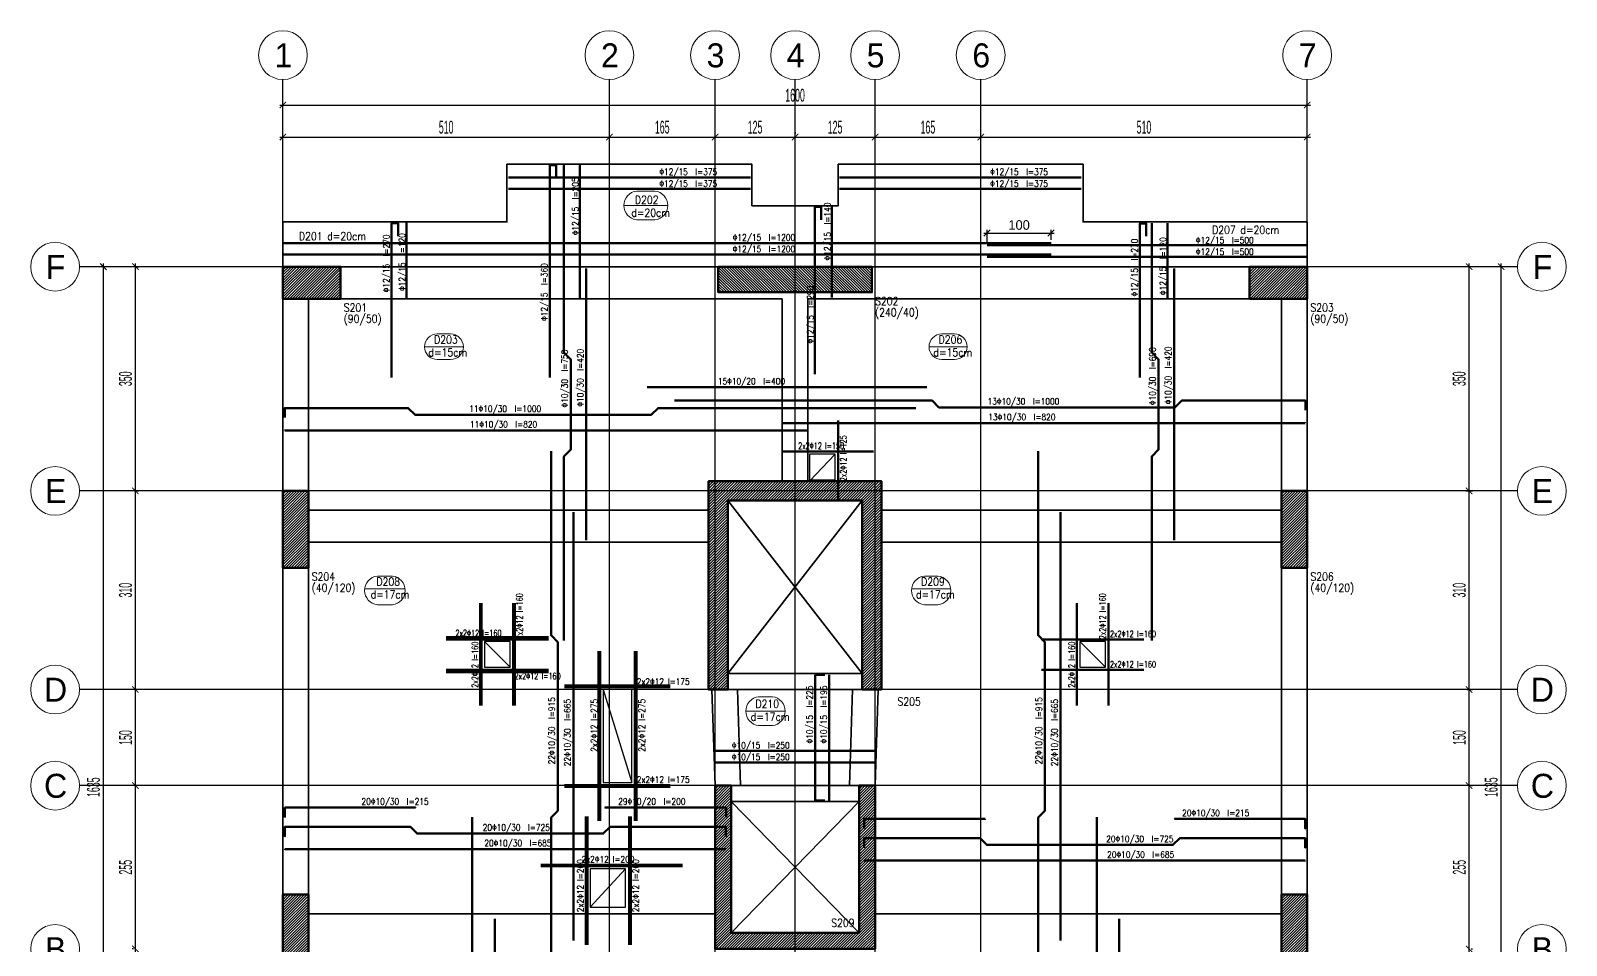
# Model space of a CAD drawing. Header units: millimetres. Extents: x 8158 to 10557, y 3787 to 6512.
# Drawn here: x 8158 to 10557, y 5085 to 6512 of the extents above; entities that cross this region are included whole.
import ezdxf
from ezdxf.enums import TextEntityAlignment as Align

# ---------------------------------------------------------------- set-up
doc = ezdxf.new("R2010")
doc.units = ezdxf.units.MM
for name, color, linetype, lineweight in [('A-GRID-IDEN', 11, 'Continuous', 5), ('COLUMN3', 2, 'Continuous', 30), ('DOSEME_BOSLUGU', 201, 'Continuous', 30), ('ICOLCU', 4, 'Continuous', 20), ('KIRIS', 3, 'Continuous', 35), ('KOLON', 2, 'Continuous', 50), ('KOLON TARAMA', 5, 'Continuous', 15), ('LGP-SLAB2', 1, 'Continuous', 20), ('LGP-SLAB3', 6, 'Continuous', 30), ('REBAR', 4, 'Continuous', 50), ('REBAR2', 1, 'Continuous', 20)]:
    doc.layers.add(name, color=color, linetype=linetype, lineweight=lineweight)
doc.layers.add('AKS', color=1, linetype='Continuous')
doc.styles.add('RomanSTA', font='')
doc.styles.add('stastyle', font='')
doc.styles.add('TECHNICLIGHT', font='techl___.ttf', dxfattribs={"width": 0.6, "height": 20})
doc.styles.get('RomanSTA').set_extended_font_data('STA Light')
doc.styles.get('stastyle').set_extended_font_data('RomanSTA')
doc.dimstyles.new('GDISOLCU', dxfattribs={"dimtxt": 20, "dimasz": 10, "dimexe": 5, "dimexo": 7.5, "dimgap": 5, "dimtad": 1, "dimdec": 1, "dimdsep": 46, "dimtxsty": 'TECHNICLIGHT', "dimblk": 'ARCHTICK', "dimcen": 0.09, "dimdle": 5, "dimclrd": 4, "dimclre": 4, "dimclrt": 6, "dimadec": 0, "dimazin": 0, "dimtfac": 1, "dimtdec": 1, "dimtix": 1, "dimtmove": 0, "dimatfit": 3, "dimldrblk": 'ARCHTICK', "dimfxl": 1, "dimtolj": 1, "dimtzin": 0, "dimarcsym": 0})
doc.dimstyles.new('ICOLCU', dxfattribs={"dimtxt": 15, "dimasz": 10, "dimexe": 5, "dimexo": 5, "dimgap": 5, "dimtad": 1, "dimdec": 1, "dimdsep": 46, "dimtxsty": 'RomanSTA', "dimblk": 'OBLIQUE', "dimcen": 5, "dimdle": 5, "dimclrd": 4, "dimclre": 4, "dimclrt": 6, "dimadec": 0, "dimazin": 0, "dimtfac": 1, "dimtdec": 1, "dimtix": 1, "dimtmove": 0, "dimatfit": 3, "dimldrblk": 'OBLIQUE', "dimfxl": 1, "dimtolj": 1, "dimtzin": 0, "dimarcsym": 0})

# ---------------------------------------------------------------- blocks, each defined once
blk = doc.blocks.new('_ArchTick')
at = {"color": 0, "linetype": 'ByBlock', "const_width": 0.15}
blk.add_lwpolyline([(-0.5, -0.5), (0.5, 0.5)], dxfattribs=at)
blk = doc.blocks.new('*D6')
at = {"layer": 'Defpoints', "color": 0, "transparency": 16777216}
for p in [(-79379.8, 436642.4), (-79375.3, 436642.4), (-79375.3, 436387.4)]:
    blk.add_point(p, dxfattribs=at)
at = {"layer": 'ICOLCU', "color": 4, "lineweight": -2, "transparency": 16777216}
for p, q in [((-79379.8, 436382.4), (-79379.8, 436647.4)), ((-79382.8, 436642.4), (-79384.8, 436642.4)), ((-79382.8, 436387.4), (-79384.8, 436387.4))]:
    blk.add_line(p, q, dxfattribs=at)
at = {"layer": 'ICOLCU', "color": 4, "lineweight": -2, "transparency": 16777216, "xscale": 10, "yscale": 10, "zscale": 10}
for p, rotation in [((-79379.8, 436642.4), 90), ((-79379.8, 436387.4), 270)]:
    blk.add_blockref('_ArchTick', p, dxfattribs=dict(at, rotation=rotation))
at = {"layer": 'ICOLCU', "color": 6, "transparency": 16777216, "insert": (-79395, 436514.9), "char_height": 20, "attachment_point": 5, "rotation": 90, "style": 'TECHNICLIGHT'}
blk.add_mtext('\\A1;255', dxfattribs=at)
blk = doc.blocks.new('*D7')
at = {"layer": 'Defpoints', "color": 0, "transparency": 16777216}
for p in [(-79379.8, 436792.4), (-79375.3, 436792.4), (-79375.3, 436642.4)]:
    blk.add_point(p, dxfattribs=at)
at = {"layer": 'ICOLCU', "color": 4, "lineweight": -2, "transparency": 16777216}
for p, q in [((-79382.8, 436792.4), (-79384.8, 436792.4)), ((-79379.8, 436637.4), (-79379.8, 436797.4)), ((-79382.8, 436642.4), (-79384.8, 436642.4))]:
    blk.add_line(p, q, dxfattribs=at)
at = {"layer": 'ICOLCU', "color": 4, "lineweight": -2, "transparency": 16777216, "xscale": 10, "yscale": 10, "zscale": 10}
for p, rotation in [((-79379.8, 436792.4), 90), ((-79379.8, 436642.4), 270)]:
    blk.add_blockref('_ArchTick', p, dxfattribs=dict(at, rotation=rotation))
at = {"layer": 'ICOLCU', "color": 6, "transparency": 16777216, "insert": (-79395, 436717.4), "char_height": 20, "attachment_point": 5, "rotation": 90, "style": 'TECHNICLIGHT'}
blk.add_mtext('\\A1;150', dxfattribs=at)
blk = doc.blocks.new('*D8')
at = {"layer": 'Defpoints', "color": 0, "transparency": 16777216}
for p in [(-79429.8, 437452.4), (-79409.8, 437452.4), (-79409.8, 435817.4)]:
    blk.add_point(p, dxfattribs=at)
at = {"layer": 'ICOLCU', "color": 4, "lineweight": -2, "transparency": 16777216}
for p, q in [((-79417.3, 437452.4), (-79434.8, 437452.4)), ((-79429.8, 435812.4), (-79429.8, 437457.4)), ((-79417.3, 435817.4), (-79434.8, 435817.4))]:
    blk.add_line(p, q, dxfattribs=at)
at = {"layer": 'ICOLCU', "color": 4, "lineweight": -2, "transparency": 16777216, "xscale": 10, "yscale": 10, "zscale": 10}
for p, rotation in [((-79429.8, 437452.4), 90), ((-79429.8, 435817.4), 270)]:
    blk.add_blockref('_ArchTick', p, dxfattribs=dict(at, rotation=rotation))
at = {"layer": 'ICOLCU', "color": 6, "transparency": 16777216, "insert": (-79445.2, 436639.9), "char_height": 20, "attachment_point": 5, "rotation": 90, "style": 'TECHNICLIGHT'}
blk.add_mtext('\\A1;1635', dxfattribs=at)
blk = doc.blocks.new('*D9')
at = {"layer": 'Defpoints', "color": 0, "transparency": 16777216}
for p in [(-79384.4, 437102.4), (-79379.8, 437102.4), (-79368.7, 436792.4)]:
    blk.add_point(p, dxfattribs=at)
at = {"layer": 'ICOLCU', "color": 4, "lineweight": -2, "transparency": 16777216}
for p, q in [((-79379.8, 436787.4), (-79379.8, 437107.4)), ((-79376.9, 437102.4), (-79374.8, 437102.4)), ((-79376.2, 436792.4), (-79384.8, 436792.4))]:
    blk.add_line(p, q, dxfattribs=at)
at = {"layer": 'ICOLCU', "color": 4, "lineweight": -2, "transparency": 16777216, "xscale": 10, "yscale": 10, "zscale": 10}
for p, rotation in [((-79379.8, 437102.4), 90), ((-79379.8, 436792.4), 270)]:
    blk.add_blockref('_ArchTick', p, dxfattribs=dict(at, rotation=rotation))
at = {"layer": 'ICOLCU', "color": 6, "transparency": 16777216, "insert": (-79395.2, 436947.4), "char_height": 20, "attachment_point": 5, "rotation": 90, "style": 'TECHNICLIGHT'}
blk.add_mtext('\\A1;310', dxfattribs=at)
blk = doc.blocks.new('*D10')
at = {"layer": 'Defpoints', "color": 0, "transparency": 16777216}
for p in [(-79387, 437452.4), (-79379.8, 437452.4), (-79367, 437102.4)]:
    blk.add_point(p, dxfattribs=at)
at = {"layer": 'ICOLCU', "color": 4, "lineweight": -2, "transparency": 16777216}
for p, q in [((-79379.8, 437097.4), (-79379.8, 437457.4)), ((-79379.5, 437452.4), (-79374.8, 437452.4)), ((-79374.5, 437102.4), (-79384.8, 437102.4))]:
    blk.add_line(p, q, dxfattribs=at)
at = {"layer": 'ICOLCU', "color": 4, "lineweight": -2, "transparency": 16777216, "xscale": 10, "yscale": 10, "zscale": 10}
for p, rotation in [((-79379.8, 437452.4), 90), ((-79379.8, 437102.4), 270)]:
    blk.add_blockref('_ArchTick', p, dxfattribs=dict(at, rotation=rotation))
at = {"layer": 'ICOLCU', "color": 6, "transparency": 16777216, "insert": (-79395.2, 437277.4), "char_height": 20, "attachment_point": 5, "rotation": 90, "style": 'TECHNICLIGHT'}
blk.add_mtext('\\A1;350', dxfattribs=at)
blk = doc.blocks.new('*D11')
at = {"layer": 'Defpoints', "color": 0, "transparency": 16777216}
for p in [(-78639.3, 437650.2), (-78474.3, 437654.7), (-78474.3, 437650.2)]:
    blk.add_point(p, dxfattribs=at)
at = {"layer": 'ICOLCU', "color": 4, "lineweight": -2, "transparency": 16777216}
for p, q in [((-78644.3, 437654.7), (-78469.3, 437654.7)), ((-78639.3, 437657.7), (-78639.3, 437659.7)), ((-78474.3, 437657.7), (-78474.3, 437659.7))]:
    blk.add_line(p, q, dxfattribs=at)
at = {"layer": 'ICOLCU', "color": 4, "lineweight": -2, "transparency": 16777216, "xscale": 10, "yscale": 10, "zscale": 10, "rotation": 180}
blk.add_blockref('_ArchTick', (-78639.3, 437654.7), dxfattribs=at)
at = {"layer": 'ICOLCU', "color": 4, "lineweight": -2, "transparency": 16777216, "xscale": 10, "yscale": 10, "zscale": 10}
blk.add_blockref('_ArchTick', (-78474.3, 437654.7), dxfattribs=at)
at = {"layer": 'ICOLCU', "color": 6, "transparency": 16777216, "insert": (-78556.8, 437670), "char_height": 20, "attachment_point": 5, "style": 'TECHNICLIGHT'}
blk.add_mtext('\\A1;165', dxfattribs=at)
blk = doc.blocks.new('*D12')
at = {"layer": 'Defpoints', "color": 0, "transparency": 16777216}
for p in [(-78059.3, 437650.2), (-77549.3, 437654.7), (-77549.3, 437650.2)]:
    blk.add_point(p, dxfattribs=at)
at = {"layer": 'ICOLCU', "color": 4, "lineweight": -2, "transparency": 16777216}
for p, q in [((-78064.3, 437654.7), (-77544.3, 437654.7)), ((-78059.3, 437657.7), (-78059.3, 437659.7)), ((-77549.3, 437657.7), (-77549.3, 437659.7))]:
    blk.add_line(p, q, dxfattribs=at)
at = {"layer": 'ICOLCU', "color": 4, "lineweight": -2, "transparency": 16777216, "xscale": 10, "yscale": 10, "zscale": 10, "rotation": 180}
blk.add_blockref('_ArchTick', (-78059.3, 437654.7), dxfattribs=at)
at = {"layer": 'ICOLCU', "color": 4, "lineweight": -2, "transparency": 16777216, "xscale": 10, "yscale": 10, "zscale": 10}
blk.add_blockref('_ArchTick', (-77549.3, 437654.7), dxfattribs=at)
at = {"layer": 'ICOLCU', "color": 6, "transparency": 16777216, "insert": (-77804.3, 437670), "char_height": 20, "attachment_point": 5, "style": 'TECHNICLIGHT'}
blk.add_mtext('\\A1;510', dxfattribs=at)
blk = doc.blocks.new('*D13')
at = {"layer": 'Defpoints', "color": 0, "transparency": 16777216}
for p in [(-79149.3, 437700.2), (-77549.3, 437704.7), (-77549.3, 437700.2)]:
    blk.add_point(p, dxfattribs=at)
at = {"layer": 'ICOLCU', "color": 4, "lineweight": -2, "transparency": 16777216}
for p, q in [((-79154.3, 437704.7), (-77544.3, 437704.7)), ((-79149.3, 437707.7), (-79149.3, 437709.7)), ((-77549.3, 437707.7), (-77549.3, 437709.7))]:
    blk.add_line(p, q, dxfattribs=at)
at = {"layer": 'ICOLCU', "color": 4, "lineweight": -2, "transparency": 16777216, "xscale": 10, "yscale": 10, "zscale": 10, "rotation": 180}
blk.add_blockref('_ArchTick', (-79149.3, 437704.7), dxfattribs=at)
at = {"layer": 'ICOLCU', "color": 4, "lineweight": -2, "transparency": 16777216, "xscale": 10, "yscale": 10, "zscale": 10}
blk.add_blockref('_ArchTick', (-77549.3, 437704.7), dxfattribs=at)
at = {"layer": 'ICOLCU', "color": 6, "transparency": 16777216, "insert": (-78349.3, 437719.9), "char_height": 20, "attachment_point": 5, "style": 'TECHNICLIGHT'}
blk.add_mtext('\\A1;1600', dxfattribs=at)
blk = doc.blocks.new('*D14')
at = {"layer": 'Defpoints', "color": 0, "transparency": 16777216}
for p in [(-79149.3, 437650.2), (-78639.3, 437654.7), (-78639.3, 437650.2)]:
    blk.add_point(p, dxfattribs=at)
at = {"layer": 'ICOLCU', "color": 4, "lineweight": -2, "transparency": 16777216}
for p, q in [((-79154.3, 437654.7), (-78634.3, 437654.7)), ((-79149.3, 437657.7), (-79149.3, 437659.7)), ((-78639.3, 437657.7), (-78639.3, 437659.7))]:
    blk.add_line(p, q, dxfattribs=at)
at = {"layer": 'ICOLCU', "color": 4, "lineweight": -2, "transparency": 16777216, "xscale": 10, "yscale": 10, "zscale": 10, "rotation": 180}
blk.add_blockref('_ArchTick', (-79149.3, 437654.7), dxfattribs=at)
at = {"layer": 'ICOLCU', "color": 4, "lineweight": -2, "transparency": 16777216, "xscale": 10, "yscale": 10, "zscale": 10}
blk.add_blockref('_ArchTick', (-78639.3, 437654.7), dxfattribs=at)
at = {"layer": 'ICOLCU', "color": 6, "transparency": 16777216, "insert": (-78894.3, 437670), "char_height": 20, "attachment_point": 5, "style": 'TECHNICLIGHT'}
blk.add_mtext('\\A1;510', dxfattribs=at)
blk = doc.blocks.new('*D15')
at = {"layer": 'Defpoints', "color": 0, "transparency": 16777216}
for p in [(-78224.3, 437650.2), (-78059.3, 437654.7), (-78059.3, 437650.2)]:
    blk.add_point(p, dxfattribs=at)
at = {"layer": 'ICOLCU', "color": 4, "lineweight": -2, "transparency": 16777216}
for p, q in [((-78229.3, 437654.7), (-78054.3, 437654.7)), ((-78224.3, 437657.7), (-78224.3, 437659.7)), ((-78059.3, 437657.7), (-78059.3, 437659.7))]:
    blk.add_line(p, q, dxfattribs=at)
at = {"layer": 'ICOLCU', "color": 4, "lineweight": -2, "transparency": 16777216, "xscale": 10, "yscale": 10, "zscale": 10, "rotation": 180}
blk.add_blockref('_ArchTick', (-78224.3, 437654.7), dxfattribs=at)
at = {"layer": 'ICOLCU', "color": 4, "lineweight": -2, "transparency": 16777216, "xscale": 10, "yscale": 10, "zscale": 10}
blk.add_blockref('_ArchTick', (-78059.3, 437654.7), dxfattribs=at)
at = {"layer": 'ICOLCU', "color": 6, "transparency": 16777216, "insert": (-78141.8, 437670), "char_height": 20, "attachment_point": 5, "style": 'TECHNICLIGHT'}
blk.add_mtext('\\A1;165', dxfattribs=at)
blk = doc.blocks.new('*D16')
at = {"layer": 'Defpoints', "color": 0, "transparency": 16777216}
for p in [(-78474.3, 437650.2), (-78349.3, 437654.7), (-78349.3, 437654.7)]:
    blk.add_point(p, dxfattribs=at)
at = {"layer": 'ICOLCU', "color": 4, "lineweight": -2, "transparency": 16777216}
for p, q in [((-78479.3, 437654.7), (-78344.3, 437654.7)), ((-78474.3, 437657.7), (-78474.3, 437659.7)), ((-78349.3, 437662.2), (-78349.3, 437659.7))]:
    blk.add_line(p, q, dxfattribs=at)
at = {"layer": 'ICOLCU', "color": 4, "lineweight": -2, "transparency": 16777216, "xscale": 10, "yscale": 10, "zscale": 10, "rotation": 180}
blk.add_blockref('_ArchTick', (-78474.3, 437654.7), dxfattribs=at)
at = {"layer": 'ICOLCU', "color": 4, "lineweight": -2, "transparency": 16777216, "xscale": 10, "yscale": 10, "zscale": 10}
blk.add_blockref('_ArchTick', (-78349.3, 437654.7), dxfattribs=at)
at = {"layer": 'ICOLCU', "color": 6, "transparency": 16777216, "insert": (-78411.8, 437670), "char_height": 20, "attachment_point": 5, "style": 'TECHNICLIGHT'}
blk.add_mtext('\\A1;125', dxfattribs=at)
blk = doc.blocks.new('*D17')
at = {"layer": 'Defpoints', "color": 0, "transparency": 16777216}
for p in [(-78349.3, 437654.7), (-78224.3, 437654.7), (-78224.3, 437650.2)]:
    blk.add_point(p, dxfattribs=at)
at = {"layer": 'ICOLCU', "color": 4, "lineweight": -2, "transparency": 16777216}
for p, q in [((-78354.3, 437654.7), (-78219.3, 437654.7)), ((-78349.3, 437662.2), (-78349.3, 437659.7)), ((-78224.3, 437657.7), (-78224.3, 437659.7))]:
    blk.add_line(p, q, dxfattribs=at)
at = {"layer": 'ICOLCU', "color": 4, "lineweight": -2, "transparency": 16777216, "xscale": 10, "yscale": 10, "zscale": 10, "rotation": 180}
blk.add_blockref('_ArchTick', (-78349.3, 437654.7), dxfattribs=at)
at = {"layer": 'ICOLCU', "color": 4, "lineweight": -2, "transparency": 16777216, "xscale": 10, "yscale": 10, "zscale": 10}
blk.add_blockref('_ArchTick', (-78224.3, 437654.7), dxfattribs=at)
at = {"layer": 'ICOLCU', "color": 6, "transparency": 16777216, "insert": (-78286.8, 437670), "char_height": 20, "attachment_point": 5, "style": 'TECHNICLIGHT'}
blk.add_mtext('\\A1;125', dxfattribs=at)
blk = doc.blocks.new('*D19')
at = {"layer": 'Defpoints', "color": 0, "transparency": 16777216}
for p in [(-77300.9, 436642.4), (-77296.4, 436642.4), (-77300.9, 436387.4)]:
    blk.add_point(p, dxfattribs=at)
at = {"layer": 'ICOLCU', "color": 4, "lineweight": -2, "transparency": 16777216}
for p, q in [((-77296.4, 436382.4), (-77296.4, 436647.4)), ((-77293.4, 436642.4), (-77291.4, 436642.4)), ((-77293.4, 436387.4), (-77291.4, 436387.4))]:
    blk.add_line(p, q, dxfattribs=at)
at = {"layer": 'ICOLCU', "color": 4, "lineweight": -2, "transparency": 16777216, "xscale": 10, "yscale": 10, "zscale": 10}
for p, rotation in [((-77296.4, 436642.4), 90), ((-77296.4, 436387.4), 270)]:
    blk.add_blockref('_ArchTick', p, dxfattribs=dict(at, rotation=rotation))
at = {"layer": 'ICOLCU', "color": 6, "transparency": 16777216, "insert": (-77311.6, 436514.9), "char_height": 20, "attachment_point": 5, "rotation": 90, "style": 'TECHNICLIGHT'}
blk.add_mtext('\\A1;255', dxfattribs=at)
blk = doc.blocks.new('*D20')
at = {"layer": 'Defpoints', "color": 0, "transparency": 16777216}
for p in [(-77300.9, 436792.4), (-77296.4, 436792.4), (-77300.9, 436642.4)]:
    blk.add_point(p, dxfattribs=at)
at = {"layer": 'ICOLCU', "color": 4, "lineweight": -2, "transparency": 16777216}
for p, q in [((-77296.4, 436637.4), (-77296.4, 436797.4)), ((-77293.4, 436792.4), (-77291.4, 436792.4)), ((-77293.4, 436642.4), (-77291.4, 436642.4))]:
    blk.add_line(p, q, dxfattribs=at)
at = {"layer": 'ICOLCU', "color": 4, "lineweight": -2, "transparency": 16777216, "xscale": 10, "yscale": 10, "zscale": 10}
for p, rotation in [((-77296.4, 436792.4), 90), ((-77296.4, 436642.4), 270)]:
    blk.add_blockref('_ArchTick', p, dxfattribs=dict(at, rotation=rotation))
at = {"layer": 'ICOLCU', "color": 6, "transparency": 16777216, "insert": (-77311.6, 436717.4), "char_height": 20, "attachment_point": 5, "rotation": 90, "style": 'TECHNICLIGHT'}
blk.add_mtext('\\A1;150', dxfattribs=at)
blk = doc.blocks.new('*D21')
at = {"layer": 'Defpoints', "color": 0, "transparency": 16777216}
for p in [(-77246.4, 437452.4), (-77235.5, 437452.4), (-77235.5, 435817.4)]:
    blk.add_point(p, dxfattribs=at)
at = {"layer": 'ICOLCU', "color": 4, "lineweight": -2, "transparency": 16777216}
for p, q in [((-77243, 437452.4), (-77251.4, 437452.4)), ((-77246.4, 435812.4), (-77246.4, 437457.4)), ((-77243, 435817.4), (-77251.4, 435817.4))]:
    blk.add_line(p, q, dxfattribs=at)
at = {"layer": 'ICOLCU', "color": 4, "lineweight": -2, "transparency": 16777216, "xscale": 10, "yscale": 10, "zscale": 10}
for p, rotation in [((-77246.4, 437452.4), 90), ((-77246.4, 435817.4), 270)]:
    blk.add_blockref('_ArchTick', p, dxfattribs=dict(at, rotation=rotation))
at = {"layer": 'ICOLCU', "color": 6, "transparency": 16777216, "insert": (-77261.8, 436639.9), "char_height": 20, "attachment_point": 5, "rotation": 90, "style": 'TECHNICLIGHT'}
blk.add_mtext('\\A1;1635', dxfattribs=at)
blk = doc.blocks.new('*D22')
at = {"layer": 'Defpoints', "color": 0, "transparency": 16777216}
for p in [(-77296.4, 437102.4), (-77291.7, 437102.4), (-77307.5, 436792.4)]:
    blk.add_point(p, dxfattribs=at)
at = {"layer": 'ICOLCU', "color": 4, "lineweight": -2, "transparency": 16777216}
for p, q in [((-77299.2, 437102.4), (-77301.4, 437102.4)), ((-77296.4, 436787.4), (-77296.4, 437107.4)), ((-77300, 436792.4), (-77291.4, 436792.4))]:
    blk.add_line(p, q, dxfattribs=at)
at = {"layer": 'ICOLCU', "color": 4, "lineweight": -2, "transparency": 16777216, "xscale": 10, "yscale": 10, "zscale": 10}
for p, rotation in [((-77296.4, 437102.4), 90), ((-77296.4, 436792.4), 270)]:
    blk.add_blockref('_ArchTick', p, dxfattribs=dict(at, rotation=rotation))
at = {"layer": 'ICOLCU', "color": 6, "transparency": 16777216, "insert": (-77311.8, 436947.4), "char_height": 20, "attachment_point": 5, "rotation": 90, "style": 'TECHNICLIGHT'}
blk.add_mtext('\\A1;310', dxfattribs=at)
blk = doc.blocks.new('*D23')
at = {"layer": 'Defpoints', "color": 0, "transparency": 16777216}
for p in [(-77296.4, 437452.4), (-77289.2, 437452.4), (-77309.2, 437102.4)]:
    blk.add_point(p, dxfattribs=at)
at = {"layer": 'ICOLCU', "color": 4, "lineweight": -2, "transparency": 16777216}
for p, q in [((-77296.7, 437452.4), (-77301.4, 437452.4)), ((-77296.4, 437097.4), (-77296.4, 437457.4)), ((-77301.7, 437102.4), (-77291.4, 437102.4))]:
    blk.add_line(p, q, dxfattribs=at)
at = {"layer": 'ICOLCU', "color": 4, "lineweight": -2, "transparency": 16777216, "xscale": 10, "yscale": 10, "zscale": 10}
for p, rotation in [((-77296.4, 437452.4), 90), ((-77296.4, 437102.4), 270)]:
    blk.add_blockref('_ArchTick', p, dxfattribs=dict(at, rotation=rotation))
at = {"layer": 'ICOLCU', "color": 6, "transparency": 16777216, "insert": (-77311.8, 437277.4), "char_height": 20, "attachment_point": 5, "rotation": 90, "style": 'TECHNICLIGHT'}
blk.add_mtext('\\A1;350', dxfattribs=at)
blk = doc.blocks.new('_Oblique')
at = {"color": 0, "linetype": 'ByBlock', "lineweight": -2}
blk.add_line((-0.5, -0.5), (0.5, 0.5), dxfattribs=at)
blk = doc.blocks.new('*D31')
at = {"layer": 'Defpoints', "color": 0, "transparency": 16777216}
for p in [(9752.3, 6196.4), (9652.3, 6177.4), (9752.3, 6180.8)]:
    blk.add_point(p, dxfattribs=at)
at = {"layer": 'ICOLCU', "color": 4, "lineweight": -2, "transparency": 16777216}
for p, q in [((9647.3, 6196.4), (9757.3, 6196.4)), ((9652.3, 6182.4), (9652.3, 6201.4)), ((9752.3, 6185.8), (9752.3, 6201.4))]:
    blk.add_line(p, q, dxfattribs=at)
at = {"layer": 'ICOLCU', "color": 4, "lineweight": -2, "transparency": 16777216, "xscale": 10, "yscale": 10, "zscale": 10, "rotation": 180}
blk.add_blockref('_Oblique', (9652.3, 6196.4), dxfattribs=at)
at = {"layer": 'ICOLCU', "color": 4, "lineweight": -2, "transparency": 16777216, "xscale": 10, "yscale": 10, "zscale": 10}
blk.add_blockref('_Oblique', (9752.3, 6196.4), dxfattribs=at)
at = {"layer": 'ICOLCU', "color": 6, "transparency": 16777216, "insert": (9702.3, 6208.9), "char_height": 15, "attachment_point": 5, "style": 'RomanSTA'}
blk.add_mtext('\\A1;100', dxfattribs=at)
blk = doc.blocks.new('AKS10')
at = {"layer": 'A-GRID-IDEN', "color": 7}
for centre in [(-79149.32, 437782.58), (-78639.32, 437782.58), (-78474.32, 437782.58), (-78349.32, 437782.58), (-78224.32, 437782.58), (-78059.32, 437782.58), (-77549.32, 437782.58), (-79505.15, 437452.36), (-77182.75, 437452.36), (-79505.15, 437102.36), (-77182.75, 437102.36), (-79505.15, 436792.36), (-77182.75, 436792.36), (-79505.15, 436642.36), (-77182.75, 436642.36), (-79505.15, 436387.36), (-77182.75, 436387.36)]:
    blk.add_circle(centre, 38.1, dxfattribs=at)
at = {"layer": 'AKS'}
for p, q in [((-79149.32, 435485.96), (-79149.32, 437744.48)), ((-78639.32, 435485.96), (-78639.32, 437744.48)), ((-78474.32, 435485.96), (-78474.32, 437744.48)), ((-78349.32, 435485.96), (-78349.32, 437744.48)), ((-78224.32, 435485.96), (-78224.32, 437744.48)), ((-78059.32, 435485.96), (-78059.32, 437744.48)), ((-77549.32, 435485.96), (-77549.32, 437744.48)), ((-77220.85, 437452.36), (-79467.05, 437452.36)), ((-77220.85, 437102.36), (-79467.05, 437102.36)), ((-77220.85, 436792.36), (-79467.05, 436792.36)), ((-77220.85, 436642.36), (-79467.05, 436642.36))]:
    blk.add_line(p, q, dxfattribs=at)
at = {"layer": 'A-GRID-IDEN', "color": 2, "style": 'RomanSTA'}
for s, p in [('1', (-79148.53, 437763.53)), ('2', (-78638.53, 437763.53)), ('3', (-78473.53, 437763.53)), ('4', (-78348.53, 437763.53)), ('5', (-78223.53, 437763.53)), ('6', (-78058.53, 437763.53)), ('7', (-77548.53, 437763.53)), ('F', (-79504.36, 437433.31)), ('F', (-77181.95, 437433.31)), ('E', (-79504.36, 437083.31)), ('E', (-77181.95, 437083.31)), ('D', (-79504.36, 436773.31)), ('D', (-77181.95, 436773.31)), ('C', (-79504.36, 436623.31)), ('C', (-77181.95, 436623.31)), ('B', (-79504.36, 436368.31)), ('B', (-77181.95, 436368.31))]:
    blk.add_text(s, height=37.47, dxfattribs=at).set_placement(p, align=Align.CENTER)
at = {"layer": 'ICOLCU'}
for base, p1, p2, picture, middle in [((-77549.32, 437704.74), (-79149.32, 437700.21), (-77549.32, 437700.21), '*D13', (-78349.32, 437719.95)), ((-78639.32, 437654.74), (-79149.32, 437650.21), (-78639.32, 437650.21), '*D14', (-78894.32, 437669.96)), ((-78474.32, 437654.74), (-78639.32, 437650.21), (-78474.32, 437650.21), '*D11', (-78556.82, 437669.96)), ((-78349.32, 437654.74), (-78474.32, 437650.21), (-78349.32, 437654.74), '*D16', (-78411.82, 437669.96)), ((-78224.32, 437654.74), (-78349.32, 437654.74), (-78224.32, 437650.21), '*D17', (-78286.82, 437669.96)), ((-78059.32, 437654.74), (-78224.32, 437650.21), (-78059.32, 437650.21), '*D15', (-78141.82, 437669.96)), ((-77549.32, 437654.74), (-78059.32, 437650.21), (-77549.32, 437650.21), '*D12', (-77804.32, 437669.96))]:
    dim = blk.add_linear_dim(base=base, p1=p1, p2=p2, dimstyle='GDISOLCU', dxfattribs=at)
    dim.commit()
    dim.dimension.update_dxf_attribs({"geometry": picture, "text_midpoint": middle})
for base, p1, p2, picture, middle in [((-79429.79, 437452.36), (-79409.82, 435817.36), (-79409.82, 437452.36), '*D8', (-79429.79, 436639.86)), ((-77246.38, 437452.36), (-77235.48, 435817.36), (-77235.48, 437452.36), '*D21', (-77246.38, 436639.86))]:
    dim = blk.add_linear_dim(base=base, p1=p1, p2=p2, angle=90, dimstyle='GDISOLCU', dxfattribs=at)
    dim.commit()
    dim.dimension.update_dxf_attribs({"geometry": picture, "text_midpoint": middle, "dimtype": 128})
for base, p1, p2, picture, middle in [((-79379.79, 437452.36), (-79366.99, 437102.36), (-79386.98, 437452.36), '*D10', (-79395.23, 437277.36)), ((-77296.38, 437452.36), (-77309.18, 437102.36), (-77289.19, 437452.36), '*D23', (-77311.82, 437277.36)), ((-79379.79, 437102.36), (-79368.71, 436792.36), (-79384.44, 437102.36), '*D9', (-79395.23, 436947.36)), ((-77296.38, 437102.36), (-77307.46, 436792.36), (-77291.73, 437102.36), '*D22', (-77311.82, 436947.36)), ((-79379.79, 436792.36), (-79375.26, 436642.36), (-79375.26, 436792.36), '*D7', (-79395.01, 436717.36)), ((-77296.38, 436792.36), (-77300.91, 436642.36), (-77300.91, 436792.36), '*D20', (-77311.6, 436717.36)), ((-79379.79, 436642.36), (-79375.26, 436387.36), (-79375.26, 436642.36), '*D6', (-79395.01, 436514.86)), ((-77296.38, 436642.36), (-77300.91, 436387.36), (-77300.91, 436642.36), '*D19', (-77311.6, 436514.86))]:
    dim = blk.add_linear_dim(base=base, p1=p1, p2=p2, angle=90, dimstyle='GDISOLCU', dxfattribs=at)
    dim.commit()
    dim.dimension.update_dxf_attribs({"geometry": picture, "text_midpoint": middle})

msp = doc.modelspace()

# ---------------------------------------------------------------- hatches: boundary and pattern name
at = {"layer": 'KOLON TARAMA'}
h = msp.add_hatch(dxfattribs=at)
h.set_pattern_fill('_USER', color=256, scale=3, angle=45, style=0, pattern_type=0)
h.set_pattern_definition([(45, (83240.8565, -412282), (-2.121320344, 2.121320344), [])])
h.paths.add_polyline_path([(8552.35, 6143.89), (8552.35, 6093.89), (8642.35, 6093.89), (8642.35, 6143.89)])
h = msp.add_hatch(dxfattribs=at)
h.set_pattern_fill('_USER', color=256, scale=3, angle=-45, style=0, pattern_type=0)
h.set_pattern_definition([(315, (-409066.0383, -68544.621), (2.121320344, 2.121320344), [])])
h.paths.add_polyline_path([(9472.35, 6143.89), (9232.35, 6143.89), (9232.35, 6103.89), (9472.35, 6103.89)])
h = msp.add_hatch(dxfattribs=at)
h.set_pattern_fill('_USER', color=256, scale=3, angle=45, style=0, pattern_type=0)
h.set_pattern_definition([(45, (84800.8565, -412282), (-2.121320344, 2.121320344), [])])
h.paths.add_polyline_path([(10062.35, 6143.89), (10062.35, 6093.89), (10152.35, 6093.89), (10152.35, 6143.89)])
h = msp.add_hatch(dxfattribs=at)
h.set_pattern_fill('_USER', color=256, scale=3, angle=45, style=0, pattern_type=0)
h.set_pattern_definition([(45, (81222.3516, -436053.976), (-2.121320344, 2.121320344), [])])
h.paths.add_polyline_path([(9487.35, 5483.88), (9457.35, 5483.88), (9457.35, 5778.88), (9247.35, 5778.88), (9247.35, 5483.88), (9217.35, 5483.88), (9217.35, 5808.88), (9487.35, 5808.88)])
h = msp.add_hatch(dxfattribs=at)
h.set_pattern_fill('_USER', color=256, scale=3, angle=45, style=0, pattern_type=0)
h.set_pattern_definition([(45, (83240.8565, -412662), (-2.121320344, 2.121320344), [])])
h.paths.add_polyline_path([(8552.35, 5793.89), (8552.35, 5673.89), (8592.35, 5673.89), (8592.35, 5793.89)])
h = msp.add_hatch(dxfattribs=at)
h.set_pattern_fill('_USER', color=256, scale=3, angle=45, style=0, pattern_type=0)
h.set_pattern_definition([(45, (84800.8565, -412662), (-2.121320344, 2.121320344), [])])
h.paths.add_polyline_path([(10112.35, 5793.89), (10112.35, 5673.89), (10152.35, 5673.89), (10152.35, 5793.89)])
h = msp.add_hatch(dxfattribs=at)
h.set_pattern_fill('_USER', color=256, scale=3, angle=45, style=0, pattern_type=0)
h.set_pattern_definition([(45, (81227.3516, -436043.976), (-2.121320344, 2.121320344), [])])
h.paths.add_polyline_path([(9477.35, 5333.89), (9452.35, 5333.89), (9452.35, 5103.89), (9252.35, 5103.89), (9252.35, 5333.89), (9227.35, 5333.89), (9227.35, 5078.89), (9477.35, 5078.89)])
h = msp.add_hatch(dxfattribs=at)
h.set_pattern_fill('_USER', color=256, scale=3, angle=45, style=0, pattern_type=0)
h.set_pattern_definition([(45, (83250.8565, -413302), (-2.121320344, 2.121320344), [])])
h.paths.add_polyline_path([(8552.35, 5163.89), (8552.35, 5043.89), (8592.35, 5043.89), (8592.35, 5163.89)])
h = msp.add_hatch(dxfattribs=at)
h.set_pattern_fill('_USER', color=256, scale=3, angle=45, style=0, pattern_type=0)
h.set_pattern_definition([(45, (84800.8565, -413302), (-2.121320344, 2.121320344), [])])
h.paths.add_polyline_path([(10112.35, 5163.89), (10112.35, 5043.89), (10152.35, 5043.89), (10152.35, 5163.89)])

# ---------------------------------------------------------------- linework, layer by layer
at = {"layer": 'DOSEME_BOSLUGU'}
msp.add_line((9032.35, 5143.89), (9087.35, 5203.89), dxfattribs=at)
for points in [[(9414.85, 5851.39), (9374.85, 5851.39), (9374.85, 5811.39), (9414.85, 5811.39), (9414.85, 5851.39), (9374.85, 5808.88)], [(8867.34, 5558.89), (8867.34, 5518.89), (8907.34, 5518.89), (8907.34, 5558.89), (8867.34, 5558.89), (8907.34, 5518.89)], [(9797.34, 5558.89), (9797.34, 5518.89), (9837.34, 5518.89), (9837.34, 5558.89), (9797.34, 5558.89), (9837.34, 5518.89)], [(9052.35, 5483.89), (9052.35, 5338.89), (9097.35, 5338.89), (9097.35, 5483.89), (9052.35, 5483.89), (9097.35, 5338.89)]]:
    msp.add_lwpolyline(points, dxfattribs=at)
msp.add_lwpolyline([(9087.35, 5143.89), (9087.35, 5203.89), (9032.35, 5203.89), (9032.35, 5143.89)], close=True, dxfattribs=at)
at = {"layer": 'KIRIS'}
for p, q in [((8642.35, 6143.89), (9232.35, 6143.89)), ((9472.35, 6143.89), (10062.35, 6143.89)), ((8552.35, 6093.89), (8552.35, 5793.89)), ((8592.35, 6093.89), (8592.35, 5793.89)), ((8642.35, 6093.89), (9332.35, 6093.89)), ((9332.35, 6093.89), (9332.35, 5808.88)), ((9372.35, 6093.89), (10062.35, 6093.89)), ((9372.35, 6093.89), (9372.35, 5808.88)), ((10112.35, 6093.89), (10112.35, 5793.89)), ((10152.35, 6093.89), (10152.35, 5793.89)), ((8592.35, 5763.89), (9217.35, 5763.89)), ((9247.35, 5508.89), (9457.35, 5778.88)), ((9247.35, 5778.88), (9457.35, 5508.89)), ((9487.35, 5763.88), (10112.35, 5763.89)), ((8592.35, 5713.89), (9217.35, 5713.89)), ((9487.35, 5713.88), (10112.49, 5713.89)), ((8552.35, 5163.89), (8552.35, 5673.89)), ((8592.35, 5673.89), (8592.35, 5163.89)), ((10112.35, 5673.89), (10112.35, 5163.89)), ((10152.47, 5673.89), (10152.35, 5163.89)), ((9247.35, 5508.89), (9457.35, 5508.89)), ((9227.35, 5333.89), (9222.35, 5483.88)), ((9247.35, 5483.89), (9457.35, 5483.89)), ((9267.37, 5333.89), (9262.37, 5483.89)), ((9437.33, 5333.89), (9442.33, 5483.89)), ((9477.35, 5333.89), (9482.35, 5483.88)), ((9452.35, 5333.89), (9252.35, 5333.89)), ((9452.35, 5308.89), (9252.35, 5308.89)), ((9252.35, 5103.89), (9452.35, 5308.89)), ((9252.35, 5308.89), (9452.35, 5103.89)), ((8592.35, 5133.89), (9227.35, 5133.89)), ((9477.35, 5133.89), (10112.33, 5133.89))]:
    msp.add_line(p, q, dxfattribs=at)
at = {"layer": 'KIRIS', "color": 6}
msp.add_lwpolyline([(8552.35, 6143.89), (8552.35, 6213.89), (8642.35, 6213.89), (8642.35, 6213.89), (8832.35, 6213.89), (8832.35, 6213.89), (8902.35, 6213.89), (8902.35, 6303.89), (9284.85, 6303.89), (9284.85, 6238.89), (9419.85, 6238.89), (9419.85, 6303.89), (9802.35, 6303.89), (9802.35, 6213.89), (9872.35, 6213.89), (9872.35, 6213.89), (10062.35, 6213.89), (10062.35, 6213.89), (10152.35, 6213.89), (10152.35, 6143.89)], dxfattribs=at)
at = {"layer": 'KOLON'}
for points in [[(8552.35, 6143.89), (8552.35, 6093.89), (8642.35, 6093.89), (8642.35, 6143.89)], [(9472.35, 6143.89), (9232.35, 6143.89), (9232.35, 6103.89), (9472.35, 6103.89)], [(10062.35, 6143.89), (10062.35, 6093.89), (10152.35, 6093.89), (10152.35, 6143.89)], [(8552.35, 5793.89), (8552.35, 5673.89), (8592.35, 5673.89), (8592.35, 5793.89)], [(10112.35, 5793.89), (10112.35, 5673.89), (10152.35, 5673.89), (10152.35, 5793.89)], [(8552.35, 5163.89), (8552.35, 5043.89), (8592.35, 5043.89), (8592.35, 5163.89)], [(10112.35, 5163.89), (10112.35, 5043.89), (10152.35, 5043.89), (10152.35, 5163.89)]]:
    msp.add_lwpolyline(points, close=True, dxfattribs=at)
for points in [[(9487.35, 5483.88), (9457.35, 5483.88), (9457.35, 5778.88), (9247.35, 5778.88), (9247.35, 5483.88), (9217.35, 5483.88), (9217.35, 5808.88), (9487.35, 5808.88), (9487.35, 5483.88)], [(9477.35, 5333.89), (9452.35, 5333.89), (9452.35, 5103.89), (9252.35, 5103.89), (9252.35, 5333.89), (9227.35, 5333.89), (9227.35, 5078.89), (9477.35, 5078.89), (9477.35, 5333.89)]]:
    msp.add_lwpolyline(points, dxfattribs=at)
at = {"layer": 'LGP-SLAB2', "color": 1}
for p, q in [((9104.98, 6261.92), (9133.52, 6261.92)), ((9084.98, 6239.42), (9153.52, 6239.42)), ((9104.98, 6216.92), (9133.52, 6216.92)), ((8793.55, 6038.89), (8814.19, 6038.89)), ((9581.66, 6038.89), (9601.21, 6038.89)), ((8773.55, 6018.89), (8834.19, 6018.89)), ((8793.55, 5998.89), (8814.19, 5998.89)), ((9561.66, 6018.89), (9621.21, 6018.89)), ((9581.66, 5998.89), (9601.21, 5998.89)), ((8699.92, 5661.05), (8723.32, 5661.05)), ((9554.29, 5661.05), (9575.61, 5661.05)), ((8679.92, 5641.05), (8743.32, 5641.05)), ((9534.29, 5641.05), (9595.61, 5641.05)), ((8699.92, 5616.05), (8723.32, 5616.05)), ((9554.29, 5616.05), (9575.61, 5616.05)), ((9295.49, 5472.59), (9316.92, 5472.59)), ((9275.49, 5450.09), (9336.92, 5450.09)), ((9295.49, 5427.59), (9316.92, 5427.59))]:
    msp.add_line(p, q, dxfattribs=at)
for centre, radius, start, end in [((9107.64, 6239.42), 22.66, 96.73292, 263.26708), ((9130.87, 6239.42), 22.66, 276.73292, 83.26708), ((8793.55, 6018.89), 20, 90, 270), ((8814.19, 6018.89), 20, 270, 90), ((9581.66, 6018.89), 20, 90, 270), ((9601.21, 6018.89), 20, 270, 90), ((8702.58, 5638.55), 22.66, 96.73292, 263.26708), ((8720.67, 5638.55), 22.66, 276.73292, 83.26708), ((9556.94, 5638.55), 22.66, 96.73292, 263.26708), ((9572.96, 5638.55), 22.66, 276.73292, 83.26708), ((9298.15, 5450.09), 22.66, 96.73292, 263.26708), ((9314.26, 5450.09), 22.66, 276.73292, 83.26708)]:
    msp.add_arc(centre, radius, start, end, dxfattribs=at)
at = {"layer": 'REBAR'}
for p, q in [((8904.85, 6283.28), (9282.5, 6283.28)), ((8904.85, 6265.27), (9282.5, 6265.27)), ((9421.59, 6283.28), (9799.24, 6283.28)), ((9421.59, 6265.27), (9799.24, 6265.27)), ((8552.35, 6180.82), (9752.35, 6180.82)), ((9652.35, 6177.37), (10152.35, 6177.37)), ((8552.35, 6162.82), (9752.35, 6162.82)), ((9652.35, 6159.36), (10152.35, 6159.36)), ((9121.37, 5955.79), (9558.19, 5955.79)), ((9419.77, 5778.88), (9419.77, 5903.89)), ((9332.35, 5855.53), (9474.85, 5855.53)), ((8860.38, 5458.89), (8860.38, 5618.89)), ((8862.74, 5458.89), (8862.74, 5618.89)), ((8911.95, 5458.89), (8911.95, 5618.89)), ((8914.67, 5458.89), (8914.67, 5618.89)), ((9792.74, 5458.89), (9792.74, 5618.89)), ((9841.95, 5458.89), (9841.95, 5618.89)), ((8807.34, 5565.56), (8967.34, 5565.56)), ((8807.34, 5561.94), (8967.34, 5561.94)), ((9045.44, 5278.89), (9045.44, 5543.89)), ((9047.74, 5278.89), (9047.74, 5543.89)), ((9101.96, 5278.89), (9101.96, 5543.89)), ((9104.71, 5278.89), (9104.71, 5543.89)), ((9737.34, 5561.94), (9897.34, 5561.94)), ((8807.34, 5514.59), (8967.34, 5514.59)), ((8807.34, 5511.15), (8967.34, 5511.15)), ((9383.85, 5310.89), (9383.85, 5506.89)), ((9383.85, 5506.89), (9398.85, 5506.89)), ((9405.83, 5310.89), (9405.83, 5506.89)), ((9737.34, 5514.59), (9897.34, 5514.59)), ((8992.35, 5489.9), (9157.35, 5489.9)), ((8992.35, 5487.32), (9157.35, 5487.32)), ((9227.35, 5388), (9477.35, 5388)), ((9227.35, 5369.99), (9477.35, 5369.99)), ((8992.35, 5334.6), (9157.35, 5334.6)), ((8992.35, 5332.07), (9157.35, 5332.07)), ((9383.85, 5310.89), (9398.85, 5310.89)), ((9025.75, 5085.46), (9025.75, 5285.75)), ((9028.2, 5085.46), (9028.2, 5285.75)), ((9092.98, 5085.46), (9092.98, 5285.75)), ((9095.78, 5085.46), (9095.78, 5285.75)), ((8955, 5210.22), (9176.77, 5210.22)), ((8955, 5207.95), (9176.77, 5207.95))]:
    msp.add_line(p, q, dxfattribs=at)
for points in [[(8969.05, 5971.14), (8969.05, 6302.38), (8979.05, 6302.38), (8979.05, 6282.38)], [(8991.26, 5560.55), (8991.26, 5560.55), (8991.26, 5847.8), (9001.86, 5858.41), (9001.86, 5999.18), (8991.26, 6009.8), (8991.26, 6302.44)], [(9016.2, 6093.89), (9016.2, 6302.44)], [(9383.31, 5975.89), (9383.31, 6237.23), (9393.31, 6237.23), (9393.31, 6217.23)], [(9409.86, 6095.89), (9409.86, 6237.23)], [(8745.5, 6093.89), (8745.5, 6212.69)], [(8722.19, 5971.14), (8722.19, 6211.66), (8732.19, 6211.66), (8732.19, 6191.66)], [(9891.02, 5971.14), (9891.02, 6211.32), (9901.02, 6211.32), (9901.02, 6191.32)], [(9909.56, 5560.55), (9909.56, 5560.55), (9909.56, 5847.8), (9920.16, 5858.41), (9920.16, 5999.18), (9909.56, 6009.8), (9909.56, 6211.94)], [(9934.02, 6093.89), (9934.02, 6211.94)], [(9026.26, 5716.88), (9026.26, 5716.88), (9026.26, 6140.88), (9026.26, 6140.88)], [(9944.56, 5716.88), (9944.56, 5716.88), (9944.56, 6140.88), (9944.56, 6140.88)], [(10149.42, 5919.77), (10149.42, 5919.77), (10149.43, 5934.77), (9956.43, 5934.77), (9945.82, 5924.17), (9577.05, 5924.18), (9566.44, 5934.77), (9163.89, 5934.77)], [(8555.28, 5908.27), (8555.28, 5908.27), (8555.27, 5923.27), (8748.27, 5923.27), (8758.88, 5912.66), (9127.65, 5912.67), (9138.26, 5923.27), (9540.8, 5923.27)], [(8555.35, 5888.27), (8555.35, 5888.27), (9372.35, 5888.27)], [(10149.35, 5899.77), (10149.35, 5899.77), (9332.35, 5899.77)], [(8971.15, 4946.8), (8971.15, 4946.8), (8971.15, 5284.05), (8981.75, 5294.66), (8981.75, 5557.94), (8971.15, 5568.55), (8971.15, 5855.8), (8971.15, 5855.8)], [(9732.01, 4946.8), (9732.01, 4946.8), (9732.01, 5284.05), (9742.61, 5294.66), (9742.61, 5557.94), (9732.01, 5568.55), (9732.01, 5855.8), (9732.01, 5855.8)], [(9006.15, 5091.89), (9006.15, 5091.89), (9006.15, 5760.89), (9006.15, 5760.89)], [(9767.01, 5091.89), (9767.01, 5091.89), (9767.01, 5760.89), (9767.01, 5760.89)], [(8759.63, 5299.7), (8759.63, 5299.7), (8555.5, 5299.7), (8555.5, 5284.7), (8555.5, 5284.7)], [(8863.21, 4511.82), (8863.21, 4511.82), (8848.21, 4511.8), (8848.21, 4671.55), (8858.81, 4682.16), (8858.81, 4930.44), (8848.21, 4941.05), (8848.21, 5284.55), (8848.21, 5284.55)], [(9244.5, 5284.7), (9244.5, 5284.7), (9244.5, 5299.7), (9055.38, 5299.7), (9055.38, 5299.7)], [(9460.19, 5266.82), (9460.19, 5266.82), (9460.19, 5281.82), (9649.32, 5281.82), (9649.32, 5281.82)], [(9838.6, 4511.82), (9838.6, 4511.82), (9823.6, 4511.8), (9823.6, 4671.55), (9834.2, 4682.16), (9834.2, 4930.44), (9823.6, 4941.05), (9823.6, 5284.55), (9823.6, 5284.55)], [(9945.07, 5281.82), (9945.07, 5281.82), (10149.19, 5281.82), (10149.19, 5266.82), (10149.19, 5266.82)], [(9244.42, 5254.7), (9244.42, 5254.7), (9244.43, 5269.7), (9063.43, 5269.7), (9052.82, 5259.1), (8762.05, 5259.1), (8751.43, 5269.7), (8555.43, 5269.7), (8555.42, 5254.7), (8555.42, 5254.7)], [(9244.35, 5234.7), (9244.35, 5234.7), (8555.35, 5234.7), (8555.35, 5234.7)], [(9460.28, 5236.82), (9460.28, 5236.82), (9460.26, 5251.82), (9641.26, 5251.82), (9651.88, 5241.22), (9942.65, 5241.23), (9953.27, 5251.82), (10149.26, 5251.82), (10149.28, 5236.82), (10149.28, 5236.82)], [(9460.35, 5216.82), (9460.35, 5216.82), (10149.35, 5216.82), (10149.35, 5216.82)], [(8883.21, 4511.89), (8883.21, 4511.89), (8883.21, 5125.89), (8883.21, 5125.89)], [(9858.6, 4511.89), (9858.6, 4511.89), (9858.6, 5125.89), (9858.6, 5125.89)]]:
    msp.add_lwpolyline(points, dxfattribs=at)

# ---------------------------------------------------------------- block references
at = {"layer": 'AKS'}
msp.add_blockref('AKS10', (87701.67, -431308.48), dxfattribs=at)

# ---------------------------------------------------------------- texts
at = {"layer": 'COLUMN3', "color": 2, "style": 'stastyle', "width": 0.85}
for s, p in [('S202', (9477.35, 6083.89)), ('S201', (8647.35, 6073.89)), ('(90/50)', (8647.35, 6056.39)), ('(240/40)', (9477.35, 6066.39)), ('S203', (10157.35, 6073.89)), ('(90/50)', (10157.35, 6056.39)), ('S204', (8597.35, 5653.89)), ('S206', (10157.35, 5653.89)), ('(40/120)', (8597.35, 5636.39)), ('(40/120)', (10157.35, 5636.39)), ('S205', (9512.35, 5458.89)), ('S209', (9408.77, 5113.44))]:
    msp.add_text(s, height=12.5, dxfattribs=at).set_placement(p)
at = {"layer": 'LGP-SLAB3', "color": 2, "style": 'stastyle', "width": 0.85}
for s, p in [('D202', (9102.16, 6241.92)), ('d=20cm', (9096.61, 6221.92)), ('D201 d=20cm', (8577.49, 6185.21)), ('D207 d=20cm', (10003.82, 6195.16)), ('D203', (8788.55, 6023.89)), ('D206', (9576.66, 6023.89)), ('d=15cm', (8779.63, 6003.89)), ('d=15cm', (9568.46, 6003.89)), ('d=17cm', (8689.44, 5626.05)), ('D208', (8698.46, 5646.05)), ('d=17cm', (9541.22, 5626.05)), ('D209', (9549.29, 5646.05)), ('d=17cm', (9283.13, 5435.17)), ('D210', (9290.49, 5455.32))]:
    msp.add_text(s, height=12.5, dxfattribs=at).set_placement(p)
at = {"layer": 'REBAR2', "color": 1, "style": 'stastyle'}
for s, width, p in [('Φ12/15  l=375', 0.85, (9140.41, 6286.97)), ('Φ12/15  l=375', 0.85, (9657.15, 6286.97)), ('Φ12/15  l=375', 0.85, (9140.41, 6268.52)), ('Φ12/15  l=375', 0.85, (9657.15, 6268.52)), ('Φ12/15  l=1200', 0.85, (9254.98, 6184.51)), ('Φ12/15  l=500', 0.85, (9978.41, 6180.17)), ('Φ12/15  l=1200', 0.85, (9254.98, 6166.51)), ('Φ12/15  l=500', 0.85, (9978.41, 6162.16)), ('15Φ10/20  l=400', 0.85, (9231.78, 5960.09)), ('11Φ10/30  l=1000', 0.85, (8843.42, 5917.09)), ('13Φ10/30  l=1000', 0.85, (9652.99, 5928.6)), ('11Φ10/30  l=820', 0.85, (8844.62, 5892.69)), ('13Φ10/30  l=820', 0.85, (9654.19, 5904.2)), (' 2x2Φ12 l=150', 0.7, (9352.09, 5859.23)), (' 2x2Φ12 l=160', 0.7, (8816.83, 5566.91)), (' 2x2Φ12 l=160', 0.7, (9839.21, 5565.64)), (' 2x2Φ12 l=160', 0.7, (9839.21, 5518.29)), (' 2x2Φ12 l=160', 0.7, (8909.21, 5499.79)), (' 2x2Φ12 l=175', 0.85, (9099.22, 5491.19)), ('Φ10/15  l=250', 0.85, (9253.57, 5391.69)), ('Φ10/15  l=250', 0.85, (9253.57, 5373.68)), (' 2x2Φ12 l=175', 0.85, (9099.22, 5338.3)), (' 20Φ10/30  l=215', 0.85, (8669.26, 5304.13)), (' 29Φ10/20  l=200', 0.85, (9070.32, 5304.13)), (' 20Φ10/30  l=215', 0.85, (9951.1, 5286.25)), (' 20Φ10/30  l=725', 0.85, (8858.62, 5263.53)), (' 20Φ10/30  l=725', 0.85, (9832.63, 5245.65)), (' 20Φ10/30  l=685', 0.85, (8861.15, 5239.13)), (' 20Φ10/30  l=685', 0.85, (9833.92, 5221.25)), (' 2x2Φ12 l=200', 0.85, (9012.98, 5213.88))]:
    msp.add_text(s, height=10, dxfattribs=dict(at, width=width)).set_placement(p)
for s, width, p in [('Φ12/15  l=205', 0.85, (9014.24, 6192.96)), ('Φ12/15  l=140', 0.85, (9407.91, 6153.64)), ('Φ12/15  l=270', 0.85, (8718.79, 6103.84)), ('Φ12/15  l=120', 0.85, (8743.55, 6106.03)), ('Φ12/15  l=120', 0.85, (9932.06, 6099.51)), ('Φ12/15  l=270', 0.85, (9887.61, 6097.31)), ('Φ12/15  l=360', 0.85, (8965.64, 6059.19)), ('Φ12/15  l=290', 0.85, (9381.36, 6023.87)), ('Φ10/30  l=750', 0.85, (8997.43, 5924.11)), ('Φ10/30  l=420', 0.85, (9021.84, 5925.43)), ('Φ10/30  l=690', 0.85, (9915.73, 5927.76)), ('Φ10/30  l=420', 0.85, (9940.14, 5929.08)), (' 2x2Φ12 l=125', 0.7, (9432.69, 5803.89)), (' 2x2Φ12 l=160', 0.7, (8926.91, 5557.28)), (' 2x2Φ12 l=160', 0.7, (9837.67, 5557.28)), (' 2x2Φ12 l=160', 0.7, (8857.42, 5481.56)), (' 2x2Φ12 l=160', 0.7, (9789.6, 5481.56)), (' 22Φ10/30  l=915', 0.85, (8977.32, 5361.17)), ('Φ10/15  l=225', 0.85, (9380.16, 5399.69)), ('Φ10/15  l=195', 0.85, (9402.14, 5399.69)), (' 22Φ10/30  l=915', 0.85, (9738.18, 5361.17)), (' 22Φ10/30  l=665', 0.85, (9001.73, 5358.4)), (' 2x2Φ12 l=275', 0.85, (9043.53, 5380.79)), (' 2x2Φ12 l=275', 0.85, (9117.98, 5380.79)), (' 22Φ10/30  l=665', 0.85, (9762.58, 5358.4)), (' 2x2Φ12 l=200', 0.85, (9022.04, 5130.48)), (' 2x2Φ12 l=200', 0.85, (9108.4, 5130.48))]:
    msp.add_text(s, height=10, rotation=90, dxfattribs=dict(at, width=width)).set_placement(p)

# ---------------------------------------------------------------- dimensions: what is measured, and where the dimension line sits
at = {"layer": 'ICOLCU'}
dim = msp.add_linear_dim(base=(9752.35, 6196.37), p1=(9652.35, 6177.37), p2=(9752.35, 6180.82), dimstyle='ICOLCU', dxfattribs=at)
dim.commit()
dim.dimension.update_dxf_attribs({"geometry": '*D31', "text_midpoint": (9702.35, 6208.87)})

doc.saveas('drawing.dxf')
